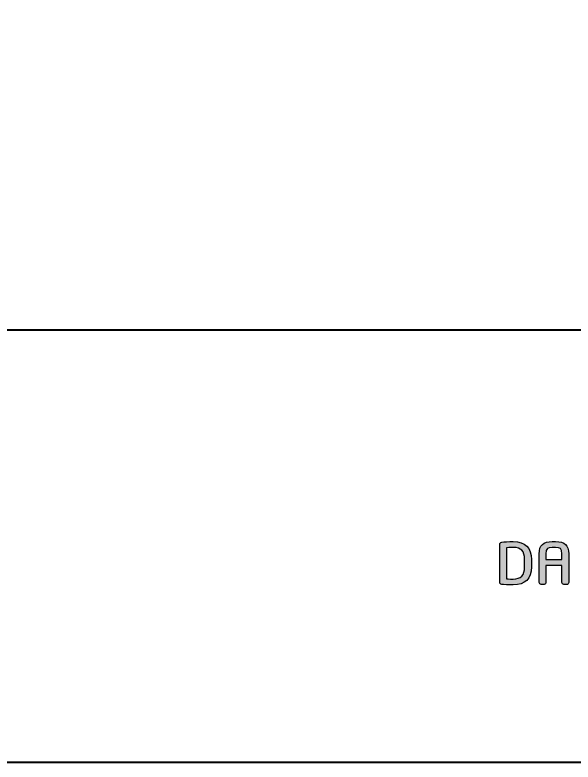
# Model space of a CAD drawing. Extents: x 16296680691 to 16296681342, y -37409617466 to -37409616989.
# Drawn here: x 16296681164.5 to 16296681185.14, y -37409617104.15 to -37409617076.49 of the extents above; entities that cross this region are included whole.
import ezdxf

# ---------------------------------------------------------------- set-up
doc = ezdxf.new("R2010")
doc.units = 0
doc.header["$LTSCALE"] = 10
doc.header["$MEASUREMENT"] = 0
doc.header["$PDMODE"] = 3
doc.header["$PDSIZE"] = -10
doc.layers.get('0').update_dxf_attribs({"linetype": 'CONTINUOUS'})
doc.layers.get('DEFPOINTS').update_dxf_attribs({"linetype": 'CONTINUOUS'})
doc.layers.add('레이어 1', color=7, linetype='CONTINUOUS', lineweight=0)
doc.styles.add('Daelim Dimension', font='')
doc.styles.get('Daelim Dimension').set_extended_font_data('NanumGothic')
doc.dimstyles.new('DEFAULT', dxfattribs={"dimscale": 2, "dimtxt": 2, "dimasz": 2, "dimexe": 0, "dimexo": 2, "dimgap": 1, "dimtad": 1, "dimdec": 1, "dimzin": 9, "dimdsep": 46, "dimtxsty": 'Daelim Dimension', "dimcen": 0.5, "dimclrd": 252, "dimclre": 252, "dimclrt": 3, "dimadec": 1, "dimazin": 0, "dimtfac": 1, "dimtdec": 1, "dimtix": 1, "dimtmove": 0, "dimatfit": 3, "dimfxl": 1, "dimtolj": 1, "dimtzin": 1, "dimlwd": 9, "dimlwe": 9, "dimarcsym": 0})

# ---------------------------------------------------------------- blocks, each defined once
blk = doc.blocks.new('*D11')
at = {"color": 5, "lineweight": 9, "transparency": 16777216}
for p, q in [((16296680730.404169, -37409617092.149338), (16296680730.404169, -37409617061.852867)), ((16296680734.404169, -37409617061.852867), (16296681201.97695, -37409617061.852867)), ((16296681205.97695, -37409617092.149338), (16296681205.97695, -37409617061.852867))]:
    blk.add_line(p, q, dxfattribs=at)
at = {"color": 5, "transparency": 16777216}
for points in [[(16296680734.404169, -37409617061.186203), (16296680734.404169, -37409617062.519531), (16296680730.404169, -37409617061.852867)], [(16296681201.97695, -37409617061.186203), (16296681201.97695, -37409617062.519531), (16296681205.97695, -37409617061.852867)]]:
    blk.add_solid(points, dxfattribs=at)
at = {"layer": 'DEFPOINTS', "color": 0, "transparency": 16777216}
for p in [(16296681205.97695, -37409617061.852867), (16296680730.404169, -37409617096.149338), (16296681205.97695, -37409617096.149338)]:
    blk.add_point(p, dxfattribs=at)
at = {"color": 7, "transparency": 16777216, "insert": (16296680968.190559, -37409617048.965889), "char_height": 10, "attachment_point": 2, "style": 'Daelim Dimension'}
blk.add_mtext('\\A1;526', dxfattribs=at)

msp = doc.modelspace()

# ---------------------------------------------------------------- hatches: boundary and pattern name
at = {"layer": '레이어 1'}
h = msp.add_hatch(color=252, dxfattribs=at)
h.dxf.hatch_style = 2
edge = h.paths.add_edge_path()
edge.add_spline(control_points=[(16296681183.352289, -37409617096.925629), (16296681183.352289, -37409617097.227058), (16296681183.21476, -37409617097.373703), (16296681182.931709, -37409617097.373703), (16296681182.931709, -37409617097.373703), (16296681182.73805, -37409617097.370117), (16296681182.68758, -37409617097.36924), (16296681182.68758, -37409617097.36924), (16296681182.68758, -37409617096.213501), (16296681182.68758, -37409617096.213501), (16296681182.787889, -37409617096.203537), (16296681182.930429, -37409617096.201874), (16296681182.93185, -37409617096.201874), (16296681183.22257, -37409617096.201874), (16296681183.352289, -37409617096.339989), (16296681183.352289, -37409617096.649544), (16296681183.352289, -37409617096.649544), (16296681183.352289, -37409617096.925629), (16296681183.352289, -37409617096.925629)], knot_values=[0, 0, 0, 0, 1, 1, 1, 2, 2, 2, 3, 3, 3, 4, 4, 4, 5, 5, 5, 6, 6, 6, 6], degree=3, periodic=0)
edge = h.paths.add_edge_path()
edge.add_spline(control_points=[(16296681182.931709, -37409617095.984756), (16296681182.77458, -37409617095.984756), (16296681182.57074, -37409617095.994408), (16296681182.503889, -37409617096.005173), (16296681182.46209, -37409617096.012177), (16296681182.435289, -37409617096.043419), (16296681182.435289, -37409617096.084709), (16296681182.435289, -37409617096.084709), (16296681182.435289, -37409617097.4907), (16296681182.435289, -37409617097.4907), (16296681182.435289, -37409617097.533981), (16296681182.462351, -37409617097.56443), (16296681182.50593, -37409617097.570488), (16296681182.569151, -37409617097.581001), (16296681182.772329, -37409617097.590569), (16296681182.931709, -37409617097.590569), (16296681183.370461, -37409617097.590569), (16296681183.60227, -37409617097.360558), (16296681183.60227, -37409617096.925629), (16296681183.60227, -37409617096.925629), (16296681183.60227, -37409617096.649544), (16296681183.60227, -37409617096.649544), (16296681183.60227, -37409617096.214622), (16296681183.370461, -37409617095.984756), (16296681182.931709, -37409617095.984756)], knot_values=[0, 0, 0, 0, 1, 1, 1, 2, 2, 2, 3, 3, 3, 4, 4, 4, 5, 5, 5, 6, 6, 6, 7, 7, 7, 8, 8, 8, 8], degree=3, periodic=0)
h = msp.add_hatch(color=252, dxfattribs=at)
h.dxf.hatch_style = 2
edge = h.paths.add_edge_path()
edge.add_spline(control_points=[(16296681184.73382, -37409617096.647873), (16296681184.73382, -37409617096.647873), (16296681184.1422, -37409617096.647873), (16296681184.1422, -37409617096.647873), (16296681184.1422, -37409617096.625877), (16296681184.1422, -37409617096.436897), (16296681184.1422, -37409617096.436897), (16296681184.1422, -37409617096.239639), (16296681184.20084, -37409617096.206169), (16296681184.37676, -37409617096.206169), (16296681184.37676, -37409617096.206169), (16296681184.499439, -37409617096.206169), (16296681184.499439, -37409617096.206169), (16296681184.675261, -37409617096.206169), (16296681184.73382, -37409617096.239639), (16296681184.73382, -37409617096.436897), (16296681184.73382, -37409617096.436897), (16296681184.73382, -37409617096.625877), (16296681184.73382, -37409617096.647873)], knot_values=[0, 0, 0, 0, 1, 1, 1, 2, 2, 2, 3, 3, 3, 4, 4, 4, 5, 5, 5, 6, 6, 6, 6], degree=3, periodic=0)
edge = h.paths.add_edge_path()
edge.add_spline(control_points=[(16296681184.499439, -37409617095.984756), (16296681184.499439, -37409617095.984756), (16296681184.37676, -37409617095.984756), (16296681184.37676, -37409617095.984756), (16296681184.04162, -37409617095.984756), (16296681183.8922, -37409617096.124161), (16296681183.8922, -37409617096.436897), (16296681183.8922, -37409617096.436897), (16296681183.8922, -37409617097.506813), (16296681183.8922, -37409617097.506813), (16296681183.8922, -37409617097.544434), (16296681183.92276, -37409617097.576302), (16296681183.958851, -37409617097.576302), (16296681183.958851, -37409617097.576302), (16296681184.07589, -37409617097.576302), (16296681184.07589, -37409617097.576302), (16296681184.117371, -37409617097.576302), (16296681184.1422, -37409617097.541077), (16296681184.1422, -37409617097.506813), (16296681184.1422, -37409617097.506813), (16296681184.1422, -37409617096.891991), (16296681184.1422, -37409617096.867996), (16296681184.1422, -37409617096.867996), (16296681184.73382, -37409617096.867996), (16296681184.73382, -37409617096.867996), (16296681184.73382, -37409617096.891991), (16296681184.73382, -37409617097.506813), (16296681184.73382, -37409617097.506813), (16296681184.73382, -37409617097.545143), (16296681184.76404, -37409617097.576302), (16296681184.801279, -37409617097.576302), (16296681184.801279, -37409617097.576302), (16296681184.916889, -37409617097.576302), (16296681184.916889, -37409617097.576302), (16296681184.95742, -37409617097.576302), (16296681184.98469, -37409617097.540352), (16296681184.98469, -37409617097.506813), (16296681184.98469, -37409617097.506813), (16296681184.98469, -37409617096.436897), (16296681184.98469, -37409617096.436897), (16296681184.98469, -37409617096.124161), (16296681184.83498, -37409617095.984756), (16296681184.499439, -37409617095.984756)], knot_values=[0, 0, 0, 0, 1, 1, 1, 2, 2, 2, 3, 3, 3, 4, 4, 4, 5, 5, 5, 6, 6, 6, 7, 7, 7, 8, 8, 8, 9, 9, 9, 10, 10, 10, 11, 11, 11, 12, 12, 12, 13, 13, 13, 14, 14, 14, 14], degree=3, periodic=0)

# ---------------------------------------------------------------- linework, layer by layer
at = {"color": 7, "linetype": 'Continuous'}
for p, q in [((16296680972.26985, -37409617088.149338), (16296681197.97695, -37409617088.149338)), ((16296680967.558029, -37409617104.149338), (16296681197.97695, -37409617104.149338))]:
    msp.add_line(p, q, dxfattribs=at)
at = {"layer": '레이어 1', "color": 252}
for points, knots in [([(16296681182.931709, -37409617095.984756), (16296681182.77458, -37409617095.984756), (16296681182.57074, -37409617095.994408), (16296681182.503889, -37409617096.005173), (16296681182.46209, -37409617096.012177), (16296681182.435289, -37409617096.043419), (16296681182.435289, -37409617096.084709), (16296681182.435289, -37409617096.084709), (16296681182.435289, -37409617097.4907), (16296681182.435289, -37409617097.4907), (16296681182.435289, -37409617097.533981), (16296681182.462351, -37409617097.56443), (16296681182.50593, -37409617097.570488), (16296681182.569151, -37409617097.581001), (16296681182.772329, -37409617097.590569), (16296681182.931709, -37409617097.590569), (16296681183.370461, -37409617097.590569), (16296681183.60227, -37409617097.360558), (16296681183.60227, -37409617096.925629), (16296681183.60227, -37409617096.925629), (16296681183.60227, -37409617096.649544), (16296681183.60227, -37409617096.649544), (16296681183.60227, -37409617096.214622), (16296681183.370461, -37409617095.984756), (16296681182.931709, -37409617095.984756)], [0, 0, 0, 0, 1, 1, 1, 2, 2, 2, 3, 3, 3, 4, 4, 4, 5, 5, 5, 6, 6, 6, 7, 7, 7, 8, 8, 8, 8]), ([(16296681184.499439, -37409617095.984756), (16296681184.499439, -37409617095.984756), (16296681184.37676, -37409617095.984756), (16296681184.37676, -37409617095.984756), (16296681184.04162, -37409617095.984756), (16296681183.8922, -37409617096.124161), (16296681183.8922, -37409617096.436897), (16296681183.8922, -37409617096.436897), (16296681183.8922, -37409617097.506813), (16296681183.8922, -37409617097.506813), (16296681183.8922, -37409617097.544434), (16296681183.92276, -37409617097.576302), (16296681183.958851, -37409617097.576302), (16296681183.958851, -37409617097.576302), (16296681184.07589, -37409617097.576302), (16296681184.07589, -37409617097.576302), (16296681184.117371, -37409617097.576302), (16296681184.1422, -37409617097.541077), (16296681184.1422, -37409617097.506813), (16296681184.1422, -37409617097.506813), (16296681184.1422, -37409617096.891991), (16296681184.1422, -37409617096.867996), (16296681184.1422, -37409617096.867996), (16296681184.73382, -37409617096.867996), (16296681184.73382, -37409617096.867996), (16296681184.73382, -37409617096.891991), (16296681184.73382, -37409617097.506813), (16296681184.73382, -37409617097.506813), (16296681184.73382, -37409617097.545143), (16296681184.76404, -37409617097.576302), (16296681184.801279, -37409617097.576302), (16296681184.801279, -37409617097.576302), (16296681184.916889, -37409617097.576302), (16296681184.916889, -37409617097.576302), (16296681184.95742, -37409617097.576302), (16296681184.98469, -37409617097.540352), (16296681184.98469, -37409617097.506813), (16296681184.98469, -37409617097.506813), (16296681184.98469, -37409617096.436897), (16296681184.98469, -37409617096.436897), (16296681184.98469, -37409617096.124161), (16296681184.83498, -37409617095.984756), (16296681184.499439, -37409617095.984756)], [0, 0, 0, 0, 1, 1, 1, 2, 2, 2, 3, 3, 3, 4, 4, 4, 5, 5, 5, 6, 6, 6, 7, 7, 7, 8, 8, 8, 9, 9, 9, 10, 10, 10, 11, 11, 11, 12, 12, 12, 13, 13, 13, 14, 14, 14, 14]), ([(16296681183.352289, -37409617096.925629), (16296681183.352289, -37409617097.227058), (16296681183.21476, -37409617097.373703), (16296681182.931709, -37409617097.373703), (16296681182.931709, -37409617097.373703), (16296681182.73805, -37409617097.370117), (16296681182.68758, -37409617097.36924), (16296681182.68758, -37409617097.36924), (16296681182.68758, -37409617096.213501), (16296681182.68758, -37409617096.213501), (16296681182.787889, -37409617096.203537), (16296681182.930429, -37409617096.201874), (16296681182.93185, -37409617096.201874), (16296681183.22257, -37409617096.201874), (16296681183.352289, -37409617096.339989), (16296681183.352289, -37409617096.649544), (16296681183.352289, -37409617096.649544), (16296681183.352289, -37409617096.925629), (16296681183.352289, -37409617096.925629)], [0, 0, 0, 0, 1, 1, 1, 2, 2, 2, 3, 3, 3, 4, 4, 4, 5, 5, 5, 6, 6, 6, 6]), ([(16296681184.73382, -37409617096.647873), (16296681184.73382, -37409617096.647873), (16296681184.1422, -37409617096.647873), (16296681184.1422, -37409617096.647873), (16296681184.1422, -37409617096.625877), (16296681184.1422, -37409617096.436897), (16296681184.1422, -37409617096.436897), (16296681184.1422, -37409617096.239639), (16296681184.20084, -37409617096.206169), (16296681184.37676, -37409617096.206169), (16296681184.37676, -37409617096.206169), (16296681184.499439, -37409617096.206169), (16296681184.499439, -37409617096.206169), (16296681184.675261, -37409617096.206169), (16296681184.73382, -37409617096.239639), (16296681184.73382, -37409617096.436897), (16296681184.73382, -37409617096.436897), (16296681184.73382, -37409617096.625877), (16296681184.73382, -37409617096.647873)], [0, 0, 0, 0, 1, 1, 1, 2, 2, 2, 3, 3, 3, 4, 4, 4, 5, 5, 5, 6, 6, 6, 6])]:
    msp.add_open_spline(points, degree=3, knots=knots, dxfattribs=at)

# ---------------------------------------------------------------- dimensions: what is measured, and where the dimension line sits
at = {"color": 7}
dim = msp.add_linear_dim(base=(16296681205.97695, -37409617061.852867), p1=(16296680730.404169, -37409617096.149338), p2=(16296681205.97695, -37409617096.149338), text='526', dimstyle='DEFAULT', override={"dimtxt": 5, "dimclrd": 5, "dimclre": 5, "dimclrt": 7}, dxfattribs=at)
dim.commit()
dim.dimension.update_dxf_attribs({"geometry": '*D11', "text_midpoint": (16296680968.190559, -37409617061.852867), "dimtype": 160})

doc.saveas('drawing.dxf')
